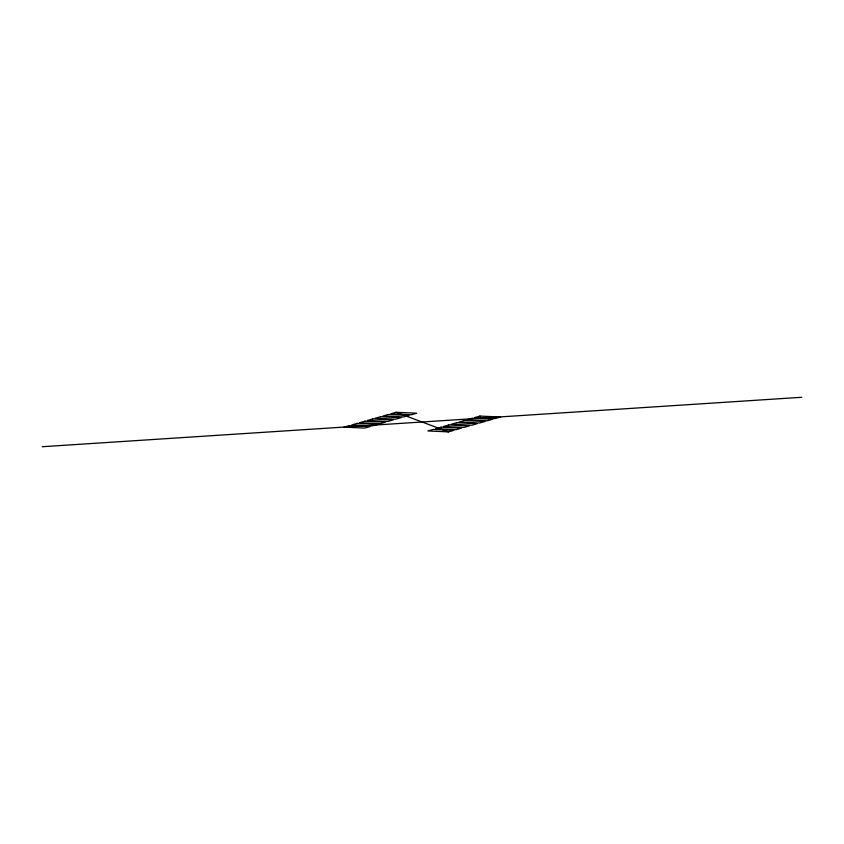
<?xml version="1.0" encoding="UTF-8"?>
<svg xmlns="http://www.w3.org/2000/svg" width="844" height="844" viewBox="0 0 844 844"><rect width="100%" height="100%" fill="white"/><g stroke="black" fill="none" stroke-linecap="round" stroke-linejoin="round"><path stroke-width="1.27" d="M396.121 412.283L390.73 413.824L411.334 414.752L416.725 413.212L396.121 412.283L448.459 431.885L453.85 430.345L433.246 429.417L427.866 430.946L448.459 431.885M42.2 446.729L801.8 397.271M349.427 425.608L344.036 427.148L364.64 428.087L370.031 426.547L349.427 425.608M357.212 423.393L351.821 424.922L372.426 425.861L377.806 424.321L357.212 423.393M364.988 421.167L359.607 422.707L380.201 423.635L385.592 422.106L364.988 421.167M372.774 418.94L367.383 420.481L387.987 421.42L393.378 419.879L372.774 418.94M380.56 416.725L375.169 418.265L395.773 419.194L401.164 417.653L380.56 416.725M388.346 414.499L382.954 416.039L403.548 416.978L408.939 415.438L388.346 414.499M441.032 427.191L435.641 428.731L456.245 429.659L461.636 428.13L441.032 427.191M448.818 424.965L443.427 426.505L464.021 427.444L469.412 425.903L448.818 424.965M456.604 422.749L451.213 424.289L471.807 425.218L477.198 423.677L456.604 422.749M464.379 420.523L458.999 422.063L479.592 423.002L484.983 421.462L464.379 420.523M472.165 418.307L466.774 419.837L487.378 420.776L492.769 419.236L472.165 418.307M479.951 416.081L474.56 417.622L495.154 418.55L500.545 417.02L479.951 416.081"/></g></svg>
